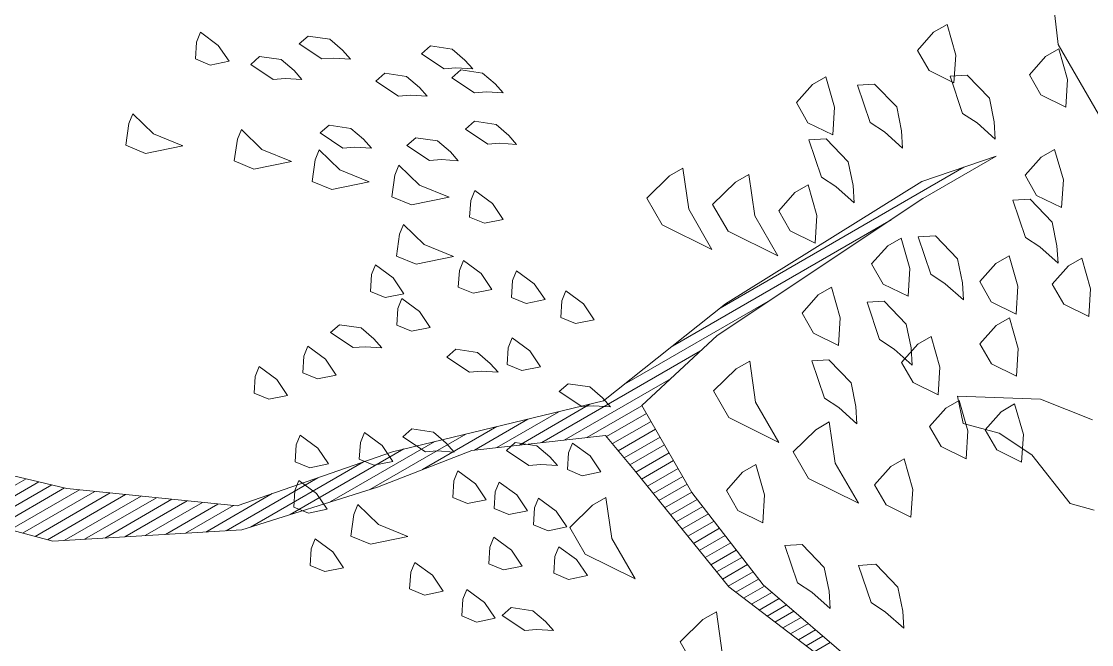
# Model space of a CAD drawing. Header units: metres. Extents: x 12093 to 20303, y 514 to 1412.
# Drawn here: x 19778.078 to 19779.769, y 684.229 to 685.213 of the extents above; entities that cross this region are included whole.
import ezdxf

# ---------------------------------------------------------------- set-up
doc = ezdxf.new("R2010")
doc.units = ezdxf.units.M
doc.layers.add('ARBOLES', color=52, linetype='Continuous', lineweight=13)
doc.layers.add('grass', color=64, linetype='Continuous', lineweight=13)

# ---------------------------------------------------------------- blocks, each defined once
blk = doc.blocks.new('ghgfghgh')
at = {"layer": 'ARBOLES', "lineweight": 20}
for p, q in [((20002.7037, 664.2432), (20002.7778, 664.2683)), ((20002.7778, 664.2683), (20002.7047, 664.2261)), ((20002.5027, 664.1171), (20002.7456, 664.2574)), ((20002.5081, 664.1214), (20002.7037, 664.2432)), ((20002.7047, 664.2261), (20002.4996, 664.0899)), ((20002.4551, 664.0792), (20002.6732, 664.2051)), ((20002.3866, 664.0247), (20002.5081, 664.1214)), ((20002.4075, 664.0413), (20002.5526, 664.1251)), ((20002.4996, 664.0899), (20002.4247, 664.0201)), ((20002.3251, 663.9833), (20002.4832, 664.0746)), ((20002.3474, 663.9858), (20002.4538, 664.0472)), ((20002.1764, 663.9742), (20002.3866, 664.0247)), ((20002.2803, 663.9783), (20002.3421, 664.014)), ((20002.3027, 663.9808), (20002.373, 664.0214)), ((20002.3698, 663.9883), (20002.4247, 664.02)), ((20002.4247, 664.0201), (20002.4746, 663.9336)), ((20002.2579, 663.9758), (20002.3112, 664.0066)), ((20002.3896, 663.9893), (20002.4293, 664.0122)), ((20002.3954, 663.9822), (20002.4338, 664.0044)), ((20002.1538, 663.9366), (20002.2494, 663.9917)), ((20002.2062, 663.9564), (20002.2803, 663.9992)), ((20002.4012, 663.9751), (20002.4383, 663.9965)), ((20001.6564, 663.9843), (20001.8518, 663.9375)), ((20002.1141, 663.9241), (20002.2185, 663.9843)), ((20002.3886, 663.9904), (20002.2554, 663.9755)), ((20002.4183, 663.9543), (20002.3886, 663.9904)), ((20002.407, 663.9681), (20002.4428, 663.9887)), ((20002.4128, 663.961), (20002.4473, 663.9809)), ((20002.0214, 663.9202), (20002.1764, 663.9742)), ((20002.0744, 663.9116), (20002.1876, 663.9769)), ((20002.2554, 663.9755), (20002.1613, 663.9389)), ((20002.4187, 663.9539), (20002.4518, 663.9731)), ((20002.0347, 663.8991), (20002.1474, 663.9641)), ((20002.4244, 663.9468), (20002.4563, 663.9653)), ((20002.5112, 663.8395), (20002.4183, 663.9543)), ((20002.4302, 663.9397), (20002.4609, 663.9575)), ((20002.4359, 663.9326), (20002.4654, 663.9496)), ((20001.7461, 663.9097), (20001.8112, 663.9472)), ((20001.7584, 663.9063), (20001.824, 663.9442)), ((20001.7708, 663.903), (20001.8367, 663.9411)), ((20001.7831, 663.8997), (20001.8495, 663.9381)), ((20002.0104, 663.8955), (20002.1018, 663.9482)), ((20002.1613, 663.9389), (20002.0262, 663.8964)), ((20002.4416, 663.9255), (20002.4699, 663.9418)), ((20001.8377, 663.8851), (20001.6594, 663.9329)), ((20001.7954, 663.8964), (20001.8644, 663.9362)), ((20001.8078, 663.8931), (20001.8797, 663.9347)), ((20001.8201, 663.8898), (20001.8951, 663.9331)), ((20001.8324, 663.8865), (20001.9104, 663.9315)), ((20001.8492, 663.8858), (20001.9257, 663.93)), ((20001.8518, 663.9375), (20002.0214, 663.9202)), ((20001.8694, 663.887), (20001.9411, 663.9284)), ((20001.9903, 663.8942), (20002.0563, 663.9324)), ((20002.4474, 663.9184), (20002.4744, 663.934)), ((20002.4746, 663.9336), (20002.5455, 663.8416)), ((20001.8895, 663.8882), (20001.9564, 663.9268)), ((20001.9097, 663.8894), (20001.9718, 663.9253)), ((20001.9298, 663.8906), (20001.9871, 663.9237)), ((20001.95, 663.8918), (20002.0024, 663.9221)), ((20001.9701, 663.893), (20002.0178, 663.9206)), ((20002.4531, 663.9113), (20002.4799, 663.9267)), ((20002.4589, 663.9042), (20002.4855, 663.9195)), ((20002.4646, 663.8971), (20002.491, 663.9123)), ((20002.0262, 663.8964), (20001.8377, 663.8851)), ((20002.4704, 663.89), (20002.4966, 663.9051)), ((20002.4761, 663.8829), (20002.5021, 663.8979)), ((20002.4819, 663.8758), (20002.5077, 663.8907)), ((20002.4876, 663.8687), (20002.5132, 663.8834)), ((20002.4934, 663.8616), (20002.5188, 663.8762)), ((20002.4991, 663.8545), (20002.5244, 663.869)), ((20002.5049, 663.8473), (20002.5299, 663.8618)), ((20002.5106, 663.8402), (20002.5355, 663.8546)), ((20002.5182, 663.8342), (20002.541, 663.8474)), ((20002.6373, 663.7439), (20002.5112, 663.8395)), ((20002.526, 663.8283), (20002.5469, 663.8403)), ((20002.5338, 663.8224), (20002.5542, 663.8341)), ((20002.5455, 663.8416), (20002.6506, 663.7516)), ((20002.5416, 663.8164), (20002.5615, 663.8279)), ((20002.5495, 663.8105), (20002.5687, 663.8217)), ((20002.5573, 663.8046), (20002.576, 663.8154)), ((20002.5651, 663.7987), (20002.5833, 663.8092)), ((20002.5729, 663.7928), (20002.5906, 663.803)), ((20002.5807, 663.7869), (20002.5978, 663.7968)), ((20002.5885, 663.7809), (20002.6051, 663.7905)), ((20002.5963, 663.775), (20002.6124, 663.7843))]:
    blk.add_line(p, q, dxfattribs=at)
at = {"layer": 'grass'}
for p, q in [((20002.8317, 664.4457), (20002.8396, 664.3797)), ((20002.7287, 664.3995), (20002.7154, 664.3918)), ((20002.7374, 664.3691), (20002.7287, 664.3995)), ((20001.9851, 664.3917), (20001.9811, 664.3819)), ((20002.0027, 664.3787), (20001.9851, 664.3917)), ((20002.0833, 664.3801), (20002.0922, 664.3879)), ((20002.0922, 664.3879), (20002.1138, 664.3848)), ((20002.7154, 664.3918), (20002.6993, 664.3736)), ((20001.9811, 664.3819), (20001.98, 664.3652)), ((20002.0134, 664.3629), (20002.0027, 664.3787)), ((20002.1058, 664.3652), (20002.0833, 664.3801)), ((20002.1138, 664.3848), (20002.1265, 664.3739)), ((20002.2052, 664.3703), (20002.2141, 664.3781)), ((20002.2141, 664.3781), (20002.2357, 664.375)), ((20002.8402, 664.3752), (20002.8269, 664.3675)), ((20002.8396, 664.3797), (20002.8614, 664.3419)), ((20002.8489, 664.3448), (20002.8402, 664.3752)), ((20001.98, 664.3652), (20001.9947, 664.3591)), ((20002.035, 664.3598), (20002.0439, 664.3676)), ((20002.0439, 664.3676), (20002.0655, 664.3645)), ((20002.0655, 664.3645), (20002.0782, 664.3536)), ((20002.1176, 664.3661), (20002.1058, 664.3652)), ((20002.1343, 664.365), (20002.1176, 664.3661)), ((20002.1265, 664.3739), (20002.1343, 664.365)), ((20002.2277, 664.3554), (20002.2052, 664.3703)), ((20002.2357, 664.375), (20002.2484, 664.3641)), ((20002.6993, 664.3736), (20002.7108, 664.3537)), ((20002.7356, 664.3414), (20002.7374, 664.3691)), ((20002.8269, 664.3675), (20002.8108, 664.3494)), ((20001.9947, 664.3591), (20002.0134, 664.3629)), ((20002.0575, 664.3449), (20002.035, 664.3598)), ((20002.2395, 664.3563), (20002.2277, 664.3554)), ((20002.2355, 664.3465), (20002.2444, 664.3543)), ((20002.2562, 664.3552), (20002.2395, 664.3563)), ((20002.2444, 664.3543), (20002.266, 664.3512)), ((20002.2484, 664.3641), (20002.2562, 664.3552)), ((20002.0693, 664.3458), (20002.0575, 664.3449)), ((20002.086, 664.3447), (20002.0693, 664.3458)), ((20002.0782, 664.3536), (20002.086, 664.3447)), ((20002.1597, 664.3431), (20002.1687, 664.3509)), ((20002.1822, 664.3282), (20002.1597, 664.3431)), ((20002.1687, 664.3509), (20002.1903, 664.3478)), ((20002.1903, 664.3478), (20002.203, 664.3369)), ((20002.258, 664.3316), (20002.2355, 664.3465)), ((20002.266, 664.3512), (20002.2787, 664.3403)), ((20002.608, 664.3475), (20002.5947, 664.3399)), ((20002.6167, 664.3171), (20002.608, 664.3475)), ((20002.7108, 664.3537), (20002.7356, 664.3414)), ((20002.7318, 664.3481), (20002.7489, 664.3491)), ((20002.7443, 664.311), (20002.7318, 664.3481)), ((20002.7489, 664.3491), (20002.7709, 664.3263)), ((20002.8108, 664.3494), (20002.8223, 664.3294)), ((20002.8471, 664.3172), (20002.8489, 664.3448)), ((20002.203, 664.3369), (20002.2108, 664.328)), ((20002.2698, 664.3325), (20002.258, 664.3316)), ((20002.2865, 664.3314), (20002.2698, 664.3325)), ((20002.2787, 664.3403), (20002.2865, 664.3314)), ((20002.5947, 664.3399), (20002.5786, 664.3217)), ((20002.6394, 664.3391), (20002.6566, 664.3401)), ((20002.652, 664.302), (20002.6394, 664.3391)), ((20002.6566, 664.3401), (20002.6786, 664.3174)), ((20002.8614, 664.3419), (20002.8833, 664.304)), ((20002.1941, 664.3291), (20002.1822, 664.3282)), ((20002.2108, 664.328), (20002.1941, 664.3291)), ((20002.7709, 664.3263), (20002.7758, 664.3026)), ((20002.8223, 664.3294), (20002.8471, 664.3172)), ((20002.5786, 664.3217), (20002.5901, 664.3017)), ((20002.6149, 664.2895), (20002.6167, 664.3171)), ((20002.6786, 664.3174), (20002.6835, 664.2936)), ((20001.9136, 664.3008), (20001.9105, 664.2792)), ((20001.9176, 664.3106), (20001.9136, 664.3008)), ((20001.9381, 664.2907), (20001.9176, 664.3106)), ((20002.2489, 664.2953), (20002.2578, 664.3031)), ((20002.2578, 664.3031), (20002.2794, 664.3)), ((20002.5901, 664.3017), (20002.6149, 664.2895)), ((20002.6663, 664.2926), (20002.652, 664.302)), ((20002.7587, 664.3015), (20002.7443, 664.311)), ((20002.7768, 664.2854), (20002.7587, 664.3015)), ((20002.7758, 664.3026), (20002.7768, 664.2854)), ((20001.9675, 664.2787), (20001.9381, 664.2907)), ((20002.0257, 664.295), (20002.0217, 664.2852)), ((20002.0462, 664.2752), (20002.0257, 664.295)), ((20002.1043, 664.2915), (20002.1132, 664.2993)), ((20002.1268, 664.2765), (20002.1043, 664.2915)), ((20002.1132, 664.2993), (20002.1348, 664.2961)), ((20002.1348, 664.2961), (20002.1475, 664.2852)), ((20002.2714, 664.2804), (20002.2489, 664.2953)), ((20002.2794, 664.3), (20002.2921, 664.2891)), ((20002.6845, 664.2764), (20002.6663, 664.2926)), ((20002.6835, 664.2936), (20002.6845, 664.2764)), ((20001.9105, 664.2792), (20001.9301, 664.2711)), ((20002.0217, 664.2852), (20002.0185, 664.2636)), ((20002.1475, 664.2852), (20002.1553, 664.2763)), ((20002.1907, 664.279), (20002.1996, 664.2868)), ((20002.1996, 664.2868), (20002.2212, 664.2837)), ((20002.2212, 664.2837), (20002.2339, 664.2728)), ((20002.2832, 664.2813), (20002.2714, 664.2804)), ((20002.2999, 664.2801), (20002.2832, 664.2813)), ((20002.2921, 664.2891), (20002.2999, 664.2801)), ((20002.5911, 664.2846), (20002.6083, 664.2856)), ((20002.6037, 664.2475), (20002.5911, 664.2846)), ((20002.6083, 664.2856), (20002.6303, 664.2629)), ((20001.9301, 664.2711), (20001.9675, 664.2787)), ((20002.0756, 664.2632), (20002.0462, 664.2752)), ((20002.1032, 664.2747), (20002.0992, 664.2649)), ((20002.1237, 664.2549), (20002.1032, 664.2747)), ((20002.1386, 664.2774), (20002.1268, 664.2765)), ((20002.1553, 664.2763), (20002.1386, 664.2774)), ((20002.2132, 664.2641), (20002.1907, 664.279)), ((20002.2339, 664.2728), (20002.2417, 664.2639)), ((20002.8359, 664.2752), (20002.8226, 664.2675)), ((20002.8446, 664.2448), (20002.8359, 664.2752)), ((20002.0185, 664.2636), (20002.0381, 664.2556)), ((20002.0381, 664.2556), (20002.0756, 664.2632)), ((20002.0992, 664.2649), (20002.0961, 664.2433)), ((20002.1827, 664.2594), (20002.1787, 664.2496)), ((20002.2032, 664.2396), (20002.1827, 664.2594)), ((20002.225, 664.265), (20002.2132, 664.2641)), ((20002.2417, 664.2639), (20002.225, 664.265)), ((20002.6303, 664.2629), (20002.6351, 664.2391)), ((20002.8226, 664.2675), (20002.8065, 664.2494)), ((20002.1531, 664.2429), (20002.1237, 664.2549)), ((20002.1787, 664.2496), (20002.1756, 664.228)), ((20002.4523, 664.2487), (20002.4295, 664.2267)), ((20002.4655, 664.2564), (20002.4523, 664.2487)), ((20002.4714, 664.2155), (20002.4655, 664.2564)), ((20002.5313, 664.2501), (20002.518, 664.2424)), ((20002.5372, 664.2091), (20002.5313, 664.2501)), ((20002.618, 664.2381), (20002.6037, 664.2475)), ((20002.8065, 664.2494), (20002.818, 664.2294)), ((20002.0961, 664.2433), (20002.1157, 664.2353)), ((20002.1157, 664.2353), (20002.1531, 664.2429)), ((20002.2326, 664.2276), (20002.2032, 664.2396)), ((20002.518, 664.2424), (20002.4952, 664.2204)), ((20002.5904, 664.2398), (20002.5771, 664.2322)), ((20002.5991, 664.2094), (20002.5904, 664.2398)), ((20002.6362, 664.2219), (20002.618, 664.2381)), ((20002.6351, 664.2391), (20002.6362, 664.2219)), ((20002.8428, 664.2172), (20002.8446, 664.2448)), ((20002.1756, 664.228), (20002.1952, 664.22)), ((20002.1952, 664.22), (20002.2326, 664.2276)), ((20002.2582, 664.2342), (20002.2542, 664.2244)), ((20002.2758, 664.2213), (20002.2582, 664.2342)), ((20002.4295, 664.2267), (20002.4448, 664.2001)), ((20002.5771, 664.2322), (20002.561, 664.214)), ((20002.818, 664.2294), (20002.8428, 664.2172)), ((20002.2542, 664.2244), (20002.2531, 664.2077)), ((20002.2865, 664.2055), (20002.2758, 664.2213)), ((20002.4945, 664.1756), (20002.4714, 664.2155)), ((20002.4952, 664.2204), (20002.5106, 664.1938)), ((20002.7942, 664.2246), (20002.8114, 664.2256)), ((20002.8068, 664.1875), (20002.7942, 664.2246)), ((20002.8114, 664.2256), (20002.8334, 664.2028)), ((20002.2531, 664.2077), (20002.2678, 664.2017)), ((20002.2678, 664.2017), (20002.2865, 664.2055)), ((20002.5602, 664.1692), (20002.5372, 664.2091)), ((20002.561, 664.214), (20002.5725, 664.194)), ((20002.5973, 664.1818), (20002.5991, 664.2094)), ((20002.1872, 664.2004), (20002.1832, 664.1906)), ((20002.2077, 664.1806), (20002.1872, 664.2004)), ((20002.4448, 664.2001), (20002.4945, 664.1756)), ((20002.5725, 664.194), (20002.5973, 664.1818)), ((20002.8334, 664.2028), (20002.8382, 664.179)), ((20002.1832, 664.1906), (20002.1801, 664.169)), ((20002.5106, 664.1938), (20002.5602, 664.1692)), ((20002.683, 664.1869), (20002.6697, 664.1792)), ((20002.6917, 664.1565), (20002.683, 664.1869)), ((20002.7001, 664.188), (20002.7173, 664.189)), ((20002.7127, 664.1509), (20002.7001, 664.188)), ((20002.7173, 664.189), (20002.7393, 664.1662)), ((20002.8211, 664.178), (20002.8068, 664.1875)), ((20002.2371, 664.1685), (20002.2077, 664.1806)), ((20002.6697, 664.1792), (20002.6536, 664.1611)), ((20002.8393, 664.1619), (20002.8211, 664.178)), ((20002.8382, 664.179), (20002.8393, 664.1619)), ((20002.1801, 664.169), (20002.1997, 664.1609)), ((20002.1997, 664.1609), (20002.2371, 664.1685)), ((20002.2469, 664.1645), (20002.2429, 664.1547)), ((20002.2645, 664.1516), (20002.2469, 664.1645)), ((20002.7393, 664.1662), (20002.7441, 664.1424)), ((20002.7907, 664.1693), (20002.7774, 664.1616)), ((20002.7994, 664.1389), (20002.7907, 664.1693)), ((20002.8631, 664.1668), (20002.8498, 664.1591)), ((20002.8718, 664.1363), (20002.8631, 664.1668)), ((20002.1593, 664.1603), (20002.1553, 664.1505)), ((20002.177, 664.1474), (20002.1593, 664.1603)), ((20002.2429, 664.1547), (20002.2418, 664.138)), ((20002.2752, 664.1358), (20002.2645, 664.1516)), ((20002.2999, 664.1543), (20002.2959, 664.1445)), ((20002.3175, 664.1414), (20002.2999, 664.1543)), ((20002.6536, 664.1611), (20002.6651, 664.1411)), ((20002.6899, 664.1289), (20002.6917, 664.1565)), ((20002.7774, 664.1616), (20002.7613, 664.1435)), ((20002.8498, 664.1591), (20002.8336, 664.1409)), ((20002.1553, 664.1505), (20002.1542, 664.1338)), ((20002.1876, 664.1315), (20002.177, 664.1474)), ((20002.2959, 664.1445), (20002.2948, 664.1278)), ((20002.3282, 664.1256), (20002.3175, 664.1414)), ((20002.6651, 664.1411), (20002.6899, 664.1289)), ((20002.727, 664.1414), (20002.7127, 664.1509)), ((20002.7452, 664.1253), (20002.727, 664.1414)), ((20002.7441, 664.1424), (20002.7452, 664.1253)), ((20002.7613, 664.1435), (20002.7728, 664.1235)), ((20002.8336, 664.1409), (20002.8452, 664.121)), ((20002.1542, 664.1338), (20002.1689, 664.1277)), ((20002.1689, 664.1277), (20002.1876, 664.1315)), ((20002.2418, 664.138), (20002.2565, 664.132)), ((20002.2565, 664.132), (20002.2752, 664.1358)), ((20002.3489, 664.1343), (20002.3449, 664.1245)), ((20002.3665, 664.1213), (20002.3489, 664.1343)), ((20002.6004, 664.1304), (20002.5843, 664.1122)), ((20002.6137, 664.138), (20002.6004, 664.1304)), ((20002.6224, 664.1076), (20002.6137, 664.138)), ((20002.7976, 664.1112), (20002.7994, 664.1389)), ((20002.87, 664.1087), (20002.8718, 664.1363)), ((20002.1856, 664.1266), (20002.1816, 664.1168)), ((20002.2032, 664.1137), (20002.1856, 664.1266)), ((20002.2948, 664.1278), (20002.3095, 664.1218)), ((20002.3095, 664.1218), (20002.3282, 664.1256)), ((20002.3449, 664.1245), (20002.3438, 664.1077)), ((20002.3772, 664.1055), (20002.3665, 664.1213)), ((20002.649, 664.123), (20002.6661, 664.124)), ((20002.6615, 664.0859), (20002.649, 664.123)), ((20002.6661, 664.124), (20002.6881, 664.1012)), ((20002.7728, 664.1235), (20002.7976, 664.1112)), ((20002.8452, 664.121), (20002.87, 664.1087)), ((20002.1816, 664.1168), (20002.1805, 664.1001)), ((20002.2139, 664.0979), (20002.2032, 664.1137)), ((20002.5843, 664.1122), (20002.5958, 664.0923)), ((20002.1146, 664.0928), (20002.1235, 664.1006)), ((20002.1235, 664.1006), (20002.1451, 664.0974)), ((20002.1805, 664.1001), (20002.1952, 664.0941)), ((20002.1952, 664.0941), (20002.2139, 664.0979)), ((20002.3438, 664.1077), (20002.3585, 664.1017)), ((20002.3585, 664.1017), (20002.3772, 664.1055)), ((20002.6206, 664.08), (20002.6224, 664.1076)), ((20002.6881, 664.1012), (20002.693, 664.0775)), ((20002.7776, 664.0997), (20002.7615, 664.0816)), ((20002.7909, 664.1074), (20002.7776, 664.0997)), ((20002.7997, 664.077), (20002.7909, 664.1074)), ((20002.1371, 664.0778), (20002.1146, 664.0928)), ((20002.1451, 664.0974), (20002.1578, 664.0865)), ((20002.2955, 664.0875), (20002.2915, 664.0777)), ((20002.3131, 664.0745), (20002.2955, 664.0875)), ((20002.5958, 664.0923), (20002.6206, 664.08)), ((20002.7129, 664.089), (20002.6996, 664.0813)), ((20002.7216, 664.0585), (20002.7129, 664.089)), ((20002.0919, 664.0792), (20002.0879, 664.0694)), ((20002.1095, 664.0663), (20002.0919, 664.0792)), ((20002.1489, 664.0787), (20002.1371, 664.0778)), ((20002.1656, 664.0776), (20002.1489, 664.0787)), ((20002.1578, 664.0865), (20002.1656, 664.0776)), ((20002.2915, 664.0777), (20002.2904, 664.061)), ((20002.6759, 664.0764), (20002.6615, 664.0859)), ((20002.6996, 664.0813), (20002.6835, 664.0631)), ((20002.693, 664.0775), (20002.694, 664.0603)), ((20002.7615, 664.0816), (20002.7731, 664.0616)), ((20002.7979, 664.0493), (20002.7997, 664.077)), ((20002.0879, 664.0694), (20002.0868, 664.0527)), ((20002.1202, 664.0504), (20002.1095, 664.0663)), ((20002.2304, 664.0683), (20002.2393, 664.0761)), ((20002.2529, 664.0534), (20002.2304, 664.0683)), ((20002.2393, 664.0761), (20002.261, 664.073)), ((20002.261, 664.073), (20002.2737, 664.0621)), ((20002.3238, 664.0587), (20002.3131, 664.0745)), ((20002.694, 664.0603), (20002.6759, 664.0764)), ((20002.0435, 664.0589), (20002.0395, 664.0491)), ((20002.0611, 664.046), (20002.0435, 664.0589)), ((20002.2737, 664.0621), (20002.2814, 664.0532)), ((20002.2904, 664.061), (20002.3051, 664.0549)), ((20002.3051, 664.0549), (20002.3238, 664.0587)), ((20002.5188, 664.0567), (20002.4961, 664.0347)), ((20002.5321, 664.0644), (20002.5188, 664.0567)), ((20002.538, 664.0234), (20002.5321, 664.0644)), ((20002.594, 664.0646), (20002.6111, 664.0657)), ((20002.6066, 664.0275), (20002.594, 664.0646)), ((20002.6111, 664.0657), (20002.6332, 664.0429)), ((20002.6835, 664.0631), (20002.6951, 664.0432)), ((20002.7199, 664.0309), (20002.7216, 664.0585)), ((20002.7731, 664.0616), (20002.7979, 664.0493)), ((20002.0395, 664.0491), (20002.0384, 664.0324)), ((20002.0718, 664.0302), (20002.0611, 664.046)), ((20002.0868, 664.0527), (20002.1015, 664.0466)), ((20002.1015, 664.0466), (20002.1202, 664.0504)), ((20002.2647, 664.0543), (20002.2529, 664.0534)), ((20002.2814, 664.0532), (20002.2647, 664.0543)), ((20002.3423, 664.034), (20002.3512, 664.0418)), ((20002.3648, 664.0191), (20002.3423, 664.034)), ((20002.3512, 664.0418), (20002.3728, 664.0387)), ((20002.3728, 664.0387), (20002.3855, 664.0278)), ((20002.4961, 664.0347), (20002.5114, 664.0081)), ((20002.6332, 664.0429), (20002.638, 664.0191)), ((20002.6951, 664.0432), (20002.7199, 664.0309)), ((20002.0384, 664.0324), (20002.0531, 664.0264)), ((20002.0531, 664.0264), (20002.0718, 664.0302)), ((20002.3855, 664.0278), (20002.3933, 664.0189)), ((20002.561, 663.9835), (20002.538, 664.0234)), ((20002.6209, 664.0181), (20002.6066, 664.0275)), ((20002.7408, 664.0253), (20002.7275, 664.0176)), ((20002.7393, 664.0293), (20002.7448, 664.0022)), ((20002.8217, 664.0264), (20002.7393, 664.0293)), ((20002.7495, 663.9949), (20002.7408, 664.0253)), ((20002.8737, 664.006), (20002.8217, 664.0264)), ((20002.3766, 664.02), (20002.3648, 664.0191)), ((20002.3933, 664.0189), (20002.3766, 664.02)), ((20002.639, 664.002), (20002.6209, 664.0181)), ((20002.638, 664.0191), (20002.639, 664.002)), ((20002.7275, 664.0176), (20002.7114, 663.9994)), ((20002.7828, 664.014), (20002.7667, 663.9959)), ((20002.7961, 664.0217), (20002.7828, 664.014)), ((20002.8048, 663.9913), (20002.7961, 664.0217)), ((20002.5114, 664.0081), (20002.561, 663.9835)), ((20002.6114, 664.0038), (20002.5981, 663.9961)), ((20002.6173, 663.9628), (20002.6114, 664.0038)), ((20002.7448, 664.0022), (20002.7806, 663.9926)), ((20002.1483, 663.9932), (20002.1443, 663.9834)), ((20002.1659, 663.9803), (20002.1483, 663.9932)), ((20002.1866, 663.989), (20002.1955, 663.9968)), ((20002.1955, 663.9968), (20002.2171, 663.9937)), ((20002.2171, 663.9937), (20002.2298, 663.9828)), ((20002.5981, 663.9961), (20002.5754, 663.9741)), ((20002.7114, 663.9994), (20002.723, 663.9795)), ((20002.7478, 663.9672), (20002.7495, 663.9949)), ((20002.7667, 663.9959), (20002.7782, 663.9759)), ((20002.7806, 663.9926), (20002.8132, 663.9711)), ((20002.803, 663.9637), (20002.8048, 663.9913)), ((20002.0803, 663.9809), (20002.0792, 663.9642)), ((20002.0843, 663.9907), (20002.0803, 663.9809)), ((20002.1019, 663.9778), (20002.0843, 663.9907)), ((20002.1443, 663.9834), (20002.1431, 663.9667)), ((20002.2091, 663.9741), (20002.1866, 663.989)), ((20002.2298, 663.9828), (20002.2376, 663.9738)), ((20002.2897, 663.9754), (20002.2986, 663.9832)), ((20002.2986, 663.9832), (20002.3202, 663.9801)), ((20002.3556, 663.9828), (20002.3516, 663.973)), ((20002.3732, 663.9699), (20002.3556, 663.9828)), ((20002.1126, 663.962), (20002.1019, 663.9778)), ((20002.1766, 663.9645), (20002.1659, 663.9803)), ((20002.2209, 663.975), (20002.2091, 663.9741)), ((20002.2376, 663.9738), (20002.2209, 663.975)), ((20002.3122, 663.9605), (20002.2897, 663.9754)), ((20002.3202, 663.9801), (20002.3329, 663.9692)), ((20002.3516, 663.973), (20002.3505, 663.9563)), ((20002.5754, 663.9741), (20002.5907, 663.9475)), ((20002.723, 663.9795), (20002.7478, 663.9672)), ((20002.7782, 663.9759), (20002.803, 663.9637)), ((20002.8132, 663.9711), (20002.8514, 663.9225)), ((20002.0792, 663.9642), (20002.0939, 663.9582)), ((20002.0939, 663.9582), (20002.1126, 663.962)), ((20002.1431, 663.9667), (20002.1578, 663.9607)), ((20002.1578, 663.9607), (20002.1766, 663.9645)), ((20002.324, 663.9614), (20002.3122, 663.9605)), ((20002.3407, 663.9603), (20002.324, 663.9614)), ((20002.3329, 663.9692), (20002.3407, 663.9603)), ((20002.3839, 663.9541), (20002.3732, 663.9699)), ((20002.5383, 663.9615), (20002.525, 663.9539)), ((20002.547, 663.9311), (20002.5383, 663.9615)), ((20002.6404, 663.9229), (20002.6173, 663.9628)), ((20002.6859, 663.967), (20002.6726, 663.9593)), ((20002.6946, 663.9365), (20002.6859, 663.967)), ((20002.2414, 663.9551), (20002.2374, 663.9453)), ((20002.259, 663.9422), (20002.2414, 663.9551)), ((20002.3505, 663.9563), (20002.3652, 663.9503)), ((20002.3652, 663.9503), (20002.3839, 663.9541)), ((20002.525, 663.9539), (20002.5089, 663.9357)), ((20002.6726, 663.9593), (20002.6565, 663.9411)), ((20002.083, 663.9455), (20002.079, 663.9357)), ((20002.1006, 663.9326), (20002.083, 663.9455)), ((20002.2374, 663.9453), (20002.2363, 663.9286)), ((20002.2697, 663.9264), (20002.259, 663.9422)), ((20002.2826, 663.944), (20002.2786, 663.9342)), ((20002.3002, 663.9311), (20002.2826, 663.944)), ((20002.5907, 663.9475), (20002.6404, 663.9229)), ((20002.6565, 663.9411), (20002.668, 663.9212)), ((20002.079, 663.9357), (20002.0779, 663.919)), ((20002.1113, 663.9168), (20002.1006, 663.9326)), ((20002.2363, 663.9286), (20002.251, 663.9226)), ((20002.2786, 663.9342), (20002.2775, 663.9175)), ((20002.3109, 663.9153), (20002.3002, 663.9311)), ((20002.3218, 663.928), (20002.3178, 663.9182)), ((20002.3394, 663.9151), (20002.3218, 663.928)), ((20002.3889, 663.9285), (20002.3756, 663.9208)), ((20002.3948, 663.8876), (20002.3889, 663.9285)), ((20002.5089, 663.9357), (20002.5204, 663.9157)), ((20002.5452, 663.9035), (20002.547, 663.9311)), ((20002.6928, 663.9089), (20002.6946, 663.9365)), ((20002.0779, 663.919), (20002.0926, 663.913)), ((20002.0926, 663.913), (20002.1113, 663.9168)), ((20002.1418, 663.9215), (20002.1378, 663.9117)), ((20002.1623, 663.9017), (20002.1418, 663.9215)), ((20002.251, 663.9226), (20002.2697, 663.9264)), ((20002.2775, 663.9175), (20002.2922, 663.9115)), ((20002.3178, 663.9182), (20002.3167, 663.9015)), ((20002.3756, 663.9208), (20002.3529, 663.8988)), ((20002.668, 663.9212), (20002.6928, 663.9089)), ((20002.8514, 663.9225), (20002.8752, 663.9161)), ((20002.1378, 663.9117), (20002.1347, 663.8901)), ((20002.2922, 663.9115), (20002.3109, 663.9153)), ((20002.3501, 663.8993), (20002.3394, 663.9151)), ((20002.5204, 663.9157), (20002.5452, 663.9035)), ((20002.1917, 663.8896), (20002.1623, 663.9017)), ((20002.3167, 663.9015), (20002.3314, 663.8955)), ((20002.3314, 663.8955), (20002.3501, 663.8993)), ((20002.3529, 663.8988), (20002.3682, 663.8722)), ((20002.0993, 663.8874), (20002.0953, 663.8776)), ((20002.1169, 663.8745), (20002.0993, 663.8874)), ((20002.1347, 663.8901), (20002.1543, 663.882)), ((20002.1543, 663.882), (20002.1917, 663.8896)), ((20002.2773, 663.889), (20002.2733, 663.8792)), ((20002.2949, 663.8761), (20002.2773, 663.889)), ((20002.4179, 663.8477), (20002.3948, 663.8876)), ((20002.0953, 663.8776), (20002.0942, 663.8609)), ((20002.1276, 663.8587), (20002.1169, 663.8745)), ((20002.2733, 663.8792), (20002.2721, 663.8625)), ((20002.3056, 663.8603), (20002.2949, 663.8761)), ((20002.3421, 663.8796), (20002.3381, 663.8698)), ((20002.3597, 663.8667), (20002.3421, 663.8796)), ((20002.5672, 663.8807), (20002.5844, 663.8817)), ((20002.5798, 663.8436), (20002.5672, 663.8807)), ((20002.5844, 663.8817), (20002.6064, 663.859)), ((20002.1984, 663.864), (20002.1944, 663.8542)), ((20002.216, 663.8511), (20002.1984, 663.864)), ((20002.3381, 663.8698), (20002.337, 663.8531)), ((20002.3704, 663.8509), (20002.3597, 663.8667)), ((20002.3682, 663.8722), (20002.4179, 663.8477)), ((20002.0942, 663.8609), (20002.1089, 663.8549)), ((20002.1089, 663.8549), (20002.1276, 663.8587)), ((20002.1944, 663.8542), (20002.1933, 663.8375)), ((20002.2721, 663.8625), (20002.2868, 663.8565)), ((20002.2868, 663.8565), (20002.3056, 663.8603)), ((20002.337, 663.8531), (20002.3517, 663.8471)), ((20002.6064, 663.859), (20002.6112, 663.8352)), ((20002.6406, 663.861), (20002.6578, 663.8621)), ((20002.6532, 663.824), (20002.6406, 663.861)), ((20002.6578, 663.8621), (20002.6798, 663.8393)), ((20002.2267, 663.8353), (20002.216, 663.8511)), ((20002.3517, 663.8471), (20002.3704, 663.8509)), ((20002.5941, 663.8342), (20002.5798, 663.8436)), ((20002.1933, 663.8375), (20002.208, 663.8315)), ((20002.208, 663.8315), (20002.2267, 663.8353)), ((20002.2503, 663.8371), (20002.2463, 663.8273)), ((20002.2679, 663.8242), (20002.2503, 663.8371)), ((20002.6123, 663.8181), (20002.5941, 663.8342)), ((20002.6112, 663.8352), (20002.6123, 663.8181)), ((20002.6798, 663.8393), (20002.6846, 663.8155)), ((20002.2463, 663.8273), (20002.2452, 663.8106)), ((20002.2786, 663.8083), (20002.2679, 663.8242)), ((20002.6675, 663.8145), (20002.6532, 663.824)), ((20002.2452, 663.8106), (20002.2599, 663.8046)), ((20002.2855, 663.8112), (20002.2944, 663.819)), ((20002.308, 663.7963), (20002.2855, 663.8112)), ((20002.2944, 663.819), (20002.316, 663.8159)), ((20002.316, 663.8159), (20002.3287, 663.805)), ((20002.4989, 663.8147), (20002.4856, 663.807)), ((20002.5048, 663.7738), (20002.4989, 663.8147)), ((20002.6857, 663.7984), (20002.6675, 663.8145)), ((20002.6846, 663.8155), (20002.6857, 663.7984)), ((20002.2599, 663.8046), (20002.2786, 663.8083)), ((20002.3287, 663.805), (20002.3365, 663.7961)), ((20002.4856, 663.807), (20002.4629, 663.785)), ((20002.3198, 663.7972), (20002.308, 663.7963)), ((20002.3365, 663.7961), (20002.3198, 663.7972)), ((20002.4629, 663.785), (20002.4782, 663.7584))]:
    blk.add_line(p, q, dxfattribs=at)

msp = doc.modelspace()

# ---------------------------------------------------------------- block references
at = {"layer": 'Defpoints', "lineweight": 20, "xscale": 1.586003757394792, "yscale": 1.586003757394792, "zscale": 1.586003757394792}
msp.add_blockref('ghgfghgh', (-11944.862, -368.532), dxfattribs=at)

doc.saveas('drawing.dxf')
